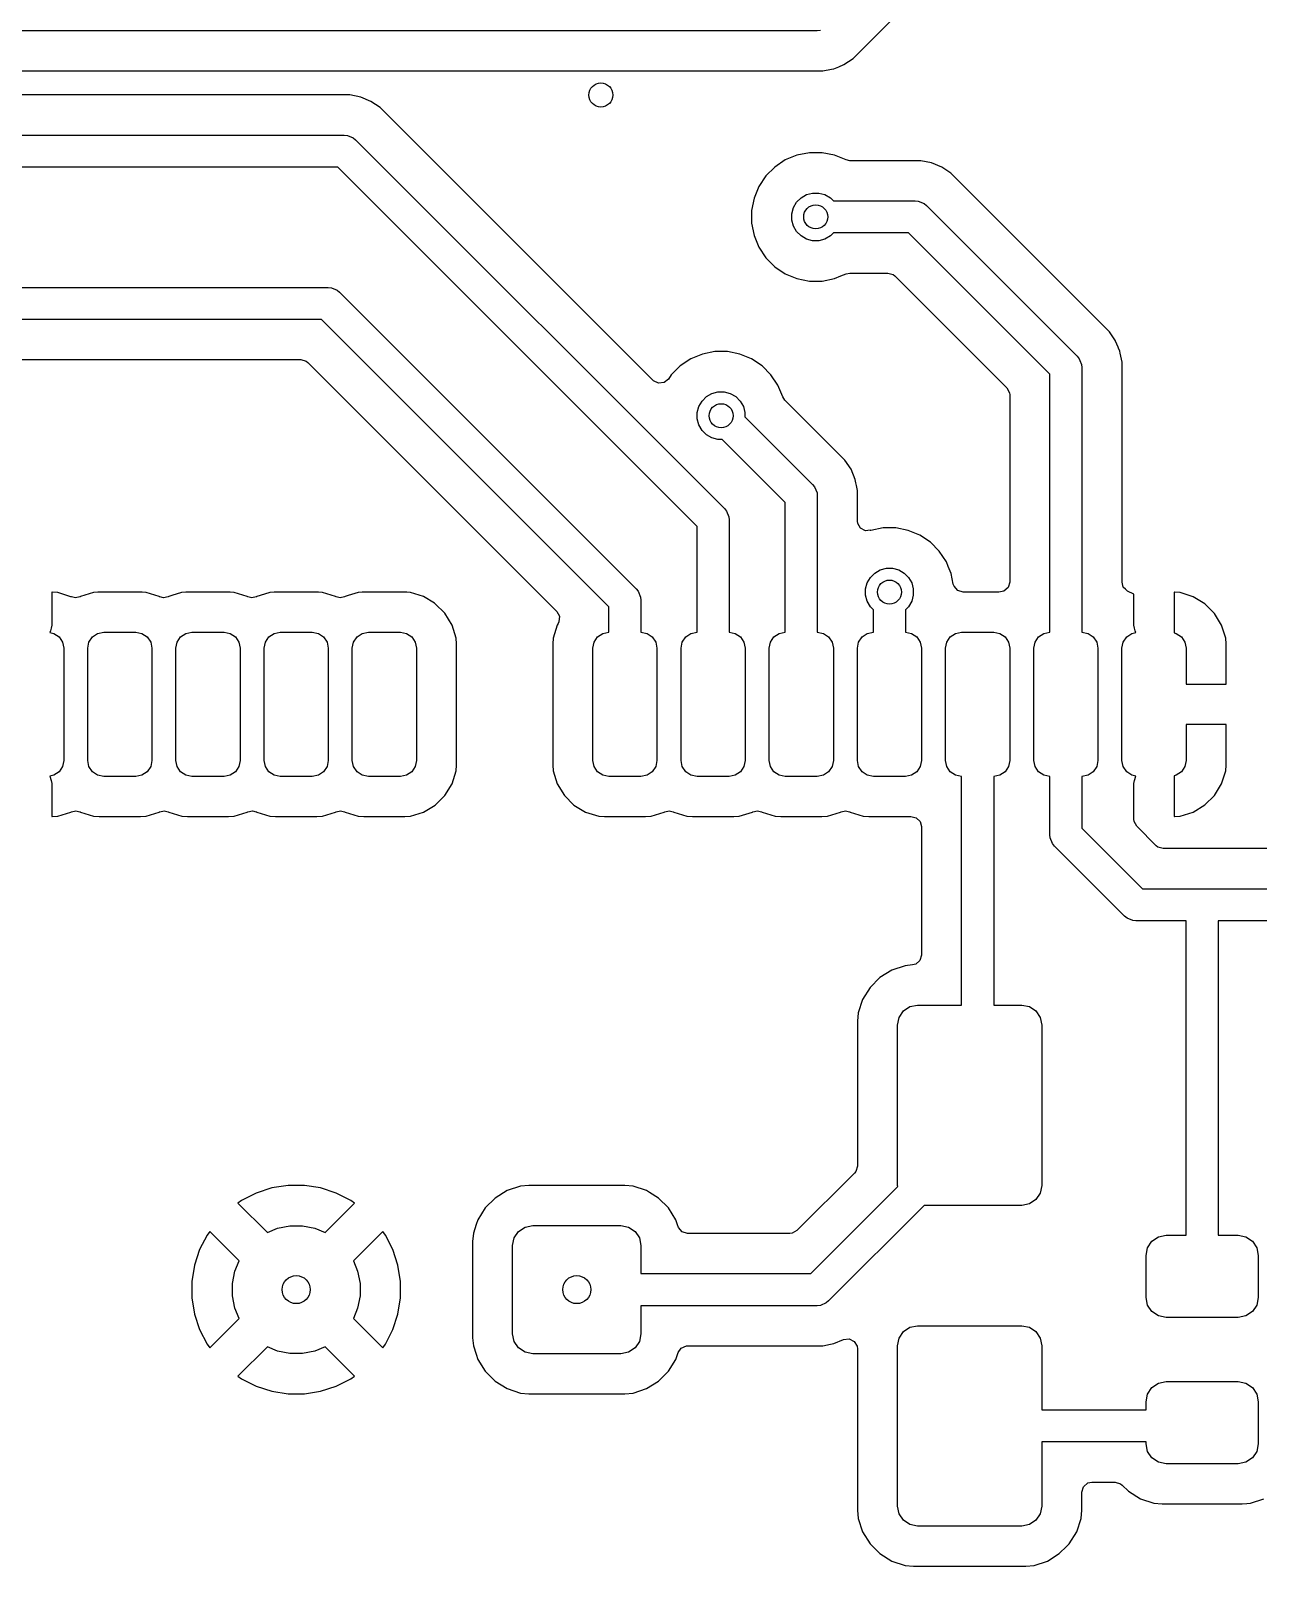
# Model space of a CAD drawing. Header units: inches. Extents: x -1.73 to 1.75, y 0.02 to 4.69.
# Drawn here: x 0.268 to 0.871, y 3.081 to 3.835 of the extents above; entities that cross this region are included whole.
import ezdxf

# ---------------------------------------------------------------- set-up
doc = ezdxf.new("R2010")
doc.units = ezdxf.units.IN
doc.header["$MEASUREMENT"] = 0
doc.layers.add('BLACK', color=250, linetype='CONTINUOUS')

msp = doc.modelspace()

# ---------------------------------------------------------------- linework, layer by layer
at = {"layer": 'BLACK', "linetype": 'CONTINUOUS'}
for p, q in [((0.67214, 3.8211), (0.75472, 3.90368)), ((0.65456, 3.83465), (-0.07135, 3.83465)), ((0.6561, 3.8348), (0.65456, 3.83465)), ((0.65728, 3.81494), (0.66151, 3.81578)), ((0.66151, 3.81578), (0.6626, 3.816)), ((0.6626, 3.816), (0.66511, 3.81704)), ((0.66511, 3.81704), (0.66762, 3.81808)), ((0.66762, 3.81808), (0.67214, 3.8211)), ((0.66762, 3.81808), (0.66762, 3.81808)), ((0.66762, 3.81808), (0.66762, 3.81808)), ((0.14108, 3.81494), (0.65728, 3.81494)), ((0.42499, 3.80317), (0.14174, 3.80317)), ((0.43032, 3.80211), (0.42499, 3.80317)), ((0.42499, 3.80317), (0.42499, 3.80317)), ((0.42499, 3.80317), (0.42499, 3.80317)), ((0.43534, 3.80003), (0.43032, 3.80211)), ((0.43032, 3.80211), (0.43032, 3.80211)), ((0.43986, 3.79701), (0.43534, 3.80003)), ((0.44524, 3.79163), (0.43986, 3.79701)), ((0.44856, 3.78831), (0.44524, 3.79163)), ((0.57393, 3.66294), (0.44856, 3.78831)), ((0.11819, 3.78346), (0.42228, 3.78346)), ((0.42228, 3.78346), (0.42381, 3.78331)), ((0.42381, 3.78331), (0.42665, 3.78214)), ((0.42665, 3.78214), (0.42784, 3.78116)), ((0.42784, 3.78116), (0.60895, 3.60006)), ((0.63884, 3.77124), (0.63368, 3.76779)), ((0.64458, 3.77361), (0.63884, 3.77124)), ((0.63884, 3.77124), (0.63884, 3.77124)), ((0.65067, 3.77482), (0.64458, 3.77361)), ((0.64458, 3.77361), (0.64458, 3.77361)), ((0.65688, 3.77482), (0.65067, 3.77482)), ((0.65067, 3.77482), (0.65067, 3.77482)), ((0.66297, 3.77361), (0.65688, 3.77482)), ((0.65688, 3.77482), (0.65688, 3.77482)), ((0.66865, 3.77126), (0.66297, 3.77361)), ((0.66297, 3.77361), (0.66297, 3.77361)), ((0.67052, 3.77089), (0.66865, 3.77126)), ((0.70531, 3.77089), (0.67052, 3.77089)), ((0.71064, 3.76983), (0.70531, 3.77089)), ((0.70531, 3.77089), (0.70531, 3.77089)), ((0.70531, 3.77089), (0.70531, 3.77089)), ((0.41902, 3.76772), (0.11819, 3.76772)), ((0.59551, 3.59123), (0.41902, 3.76772)), ((0.62929, 3.7634), (0.62584, 3.75824)), ((0.63368, 3.76779), (0.62929, 3.7634)), ((0.62929, 3.7634), (0.62929, 3.7634)), ((0.63368, 3.76779), (0.63368, 3.76779)), ((0.71565, 3.76775), (0.71064, 3.76983)), ((0.71064, 3.76983), (0.71064, 3.76983)), ((0.72017, 3.76473), (0.71565, 3.76775)), ((0.74588, 3.73902), (0.72017, 3.76473)), ((0.72017, 3.76473), (0.72017, 3.76473)), ((0.62584, 3.75824), (0.62347, 3.7525)), ((0.62584, 3.75824), (0.62584, 3.75824)), ((0.62347, 3.7525), (0.62226, 3.74641)), ((0.62347, 3.7525), (0.62347, 3.7525)), ((0.64206, 3.74485), (0.64286, 3.74783)), ((0.64286, 3.74783), (0.6444, 3.7505)), ((0.6444, 3.7505), (0.64658, 3.75268)), ((0.64658, 3.75268), (0.64925, 3.75422)), ((0.64925, 3.75422), (0.65223, 3.75502)), ((0.65223, 3.75502), (0.65531, 3.75502)), ((0.65531, 3.75502), (0.65829, 3.75422)), ((0.65829, 3.75422), (0.66096, 3.75268)), ((0.66096, 3.75268), (0.66246, 3.75118)), ((0.66246, 3.75118), (0.70259, 3.75118)), ((0.70259, 3.75118), (0.70413, 3.75103)), ((0.70413, 3.75103), (0.70697, 3.74985)), ((0.70697, 3.74985), (0.70816, 3.74887)), ((0.70816, 3.74887), (0.78218, 3.67486)), ((0.62226, 3.74641), (0.62226, 3.7402)), ((0.62226, 3.7402), (0.62347, 3.73411)), ((0.64206, 3.74177), (0.64206, 3.74485)), ((0.64286, 3.73879), (0.64206, 3.74177)), ((0.62347, 3.73411), (0.62347, 3.73411)), ((0.62347, 3.73411), (0.62584, 3.72838)), ((0.6444, 3.73612), (0.64286, 3.73879)), ((0.64658, 3.73394), (0.6444, 3.73612)), ((0.64925, 3.7324), (0.64658, 3.73394)), ((0.66096, 3.73394), (0.65829, 3.7324)), ((0.66246, 3.73543), (0.66096, 3.73394)), ((0.69933, 3.73543), (0.66246, 3.73543)), ((0.76873, 3.66603), (0.69933, 3.73543)), ((0.7706, 3.7143), (0.74588, 3.73902)), ((0.62584, 3.72838), (0.62584, 3.72838)), ((0.62584, 3.72838), (0.62929, 3.72322)), ((0.65223, 3.7316), (0.64925, 3.7324)), ((0.65531, 3.7316), (0.65223, 3.7316)), ((0.65829, 3.7324), (0.65531, 3.7316)), ((0.62929, 3.72322), (0.62929, 3.72322)), ((0.62929, 3.72322), (0.63368, 3.71883)), ((0.63368, 3.71883), (0.63368, 3.71883)), ((0.63368, 3.71883), (0.63884, 3.71538)), ((0.63884, 3.71538), (0.63884, 3.71538)), ((0.63884, 3.71538), (0.64458, 3.713)), ((0.64458, 3.713), (0.64458, 3.713)), ((0.64458, 3.713), (0.65067, 3.71179)), ((0.65067, 3.71179), (0.65067, 3.71179)), ((0.65067, 3.71179), (0.65067, 3.71179)), ((0.65067, 3.71179), (0.65688, 3.71179)), ((0.65688, 3.71179), (0.66297, 3.713)), ((0.65688, 3.71179), (0.65688, 3.71179)), ((0.66297, 3.713), (0.66609, 3.7143)), ((0.66609, 3.7143), (0.66865, 3.71536)), ((0.66865, 3.71536), (0.67052, 3.71573)), ((0.67052, 3.71573), (0.68915, 3.71573)), ((0.68915, 3.71573), (0.69179, 3.71495)), ((0.69179, 3.71495), (0.6926, 3.7143)), ((0.6926, 3.7143), (0.7476, 3.6593)), ((0.77594, 3.70896), (0.7706, 3.7143)), ((0.11804, 3.70866), (0.4144, 3.70866)), ((0.4144, 3.70866), (0.41594, 3.70851)), ((0.41594, 3.70851), (0.41878, 3.70733)), ((0.41878, 3.70733), (0.41997, 3.70636)), ((0.41997, 3.70636), (0.56564, 3.56069)), ((0.79419, 3.69071), (0.77594, 3.70896)), ((0.41114, 3.69291), (0.11804, 3.69291)), ((0.5522, 3.55186), (0.41114, 3.69291)), ((0.79673, 3.68817), (0.79419, 3.69071)), ((0.79803, 3.68687), (0.79673, 3.68817)), ((0.80105, 3.68236), (0.79803, 3.68687)), ((0.80105, 3.68235), (0.80105, 3.68236)), ((0.80227, 3.67941), (0.80105, 3.68235)), ((0.80105, 3.68235), (0.80105, 3.68235)), ((0.15068, 3.67321), (0.40096, 3.67321)), ((0.40096, 3.67321), (0.4036, 3.67243)), ((0.4036, 3.67243), (0.40441, 3.67178)), ((0.59239, 3.6736), (0.58723, 3.67015)), ((0.59812, 3.67597), (0.59239, 3.6736)), ((0.59239, 3.6736), (0.59239, 3.6736)), ((0.60421, 3.67719), (0.59812, 3.67597)), ((0.59812, 3.67597), (0.59812, 3.67597)), ((0.61042, 3.67719), (0.60421, 3.67719)), ((0.60421, 3.67719), (0.60421, 3.67719)), ((0.61651, 3.67597), (0.61042, 3.67719)), ((0.61042, 3.67719), (0.61042, 3.67719)), ((0.62224, 3.6736), (0.61651, 3.67597)), ((0.61651, 3.67597), (0.61651, 3.67597)), ((0.62741, 3.67015), (0.62224, 3.6736)), ((0.62224, 3.6736), (0.62224, 3.6736)), ((0.78218, 3.67486), (0.78315, 3.67367)), ((0.78315, 3.67367), (0.78315, 3.67367)), ((0.78315, 3.67367), (0.78354, 3.67273)), ((0.78354, 3.67273), (0.7843, 3.67089)), ((0.8025, 3.67884), (0.80227, 3.67941)), ((0.80227, 3.67941), (0.80227, 3.67941)), ((0.80227, 3.67941), (0.80227, 3.67941)), ((0.80313, 3.67734), (0.8025, 3.67884)), ((0.80332, 3.67635), (0.80313, 3.67734)), ((0.80419, 3.67201), (0.80332, 3.67635)), ((0.40441, 3.67178), (0.52658, 3.54961)), ((0.58284, 3.66576), (0.58144, 3.66368)), ((0.58723, 3.67015), (0.58284, 3.66576)), ((0.58723, 3.67015), (0.58723, 3.67015)), ((0.6318, 3.66576), (0.62741, 3.67015)), ((0.62741, 3.67015), (0.62741, 3.67015)), ((0.63524, 3.6606), (0.6318, 3.66576)), ((0.6318, 3.66576), (0.6318, 3.66576)), ((0.76873, 3.53937), (0.76873, 3.66603)), ((0.7843, 3.67089), (0.78433, 3.67083)), ((0.78433, 3.67083), (0.78448, 3.66929)), ((0.78448, 3.66929), (0.78448, 3.53937)), ((0.80419, 3.56389), (0.80419, 3.67201)), ((0.57412, 3.66276), (0.57393, 3.66294)), ((0.5766, 3.66157), (0.57412, 3.66276)), ((0.57933, 3.66191), (0.5766, 3.66157)), ((0.58144, 3.66368), (0.57933, 3.66191)), ((0.6028, 3.65658), (0.60577, 3.65738)), ((0.60577, 3.65738), (0.60886, 3.65738)), ((0.60886, 3.65738), (0.61184, 3.65658)), ((0.63525, 3.6606), (0.63524, 3.6606)), ((0.6376, 3.65491), (0.63525, 3.6606)), ((0.7476, 3.6593), (0.74892, 3.65688)), ((0.59561, 3.64721), (0.5964, 3.65019)), ((0.5964, 3.65019), (0.59795, 3.65286)), ((0.59795, 3.65286), (0.60013, 3.65504)), ((0.60013, 3.65504), (0.6028, 3.65658)), ((0.61184, 3.65658), (0.61451, 3.65504)), ((0.61451, 3.65504), (0.61669, 3.65286)), ((0.61669, 3.65286), (0.61823, 3.65019)), ((0.61823, 3.65019), (0.61903, 3.64721)), ((0.63866, 3.65333), (0.6376, 3.65491)), ((0.66811, 3.62388), (0.63866, 3.65333)), ((0.74892, 3.65688), (0.74903, 3.65585)), ((0.74903, 3.65585), (0.74903, 3.56391)), ((0.59561, 3.64413), (0.59561, 3.64721)), ((0.5964, 3.64115), (0.59561, 3.64413)), ((0.61903, 3.64721), (0.61903, 3.64509)), ((0.61903, 3.64509), (0.65225, 3.61187)), ((0.59795, 3.63848), (0.5964, 3.64115)), ((0.60013, 3.6363), (0.59795, 3.63848)), ((0.6028, 3.63476), (0.60013, 3.6363)), ((0.60577, 3.63396), (0.6028, 3.63476)), ((0.60789, 3.63396), (0.60577, 3.63396)), ((0.63881, 3.60304), (0.60789, 3.63396)), ((0.67113, 3.61936), (0.66811, 3.62388)), ((0.66811, 3.62388), (0.66811, 3.62388)), ((0.66811, 3.62388), (0.66811, 3.62388)), ((0.67321, 3.61434), (0.67113, 3.61936)), ((0.65225, 3.61187), (0.65323, 3.61067)), ((0.67352, 3.61275), (0.67321, 3.61434)), ((0.67379, 3.61142), (0.67352, 3.61275)), ((0.65323, 3.61067), (0.65441, 3.60784)), ((0.65441, 3.60784), (0.65456, 3.6063)), ((0.65456, 3.6063), (0.65456, 3.53937)), ((0.67426, 3.60902), (0.67379, 3.61142)), ((0.67379, 3.61142), (0.67379, 3.61142)), ((0.67426, 3.59396), (0.67426, 3.60902)), ((0.60895, 3.60006), (0.60993, 3.59886)), ((0.60993, 3.59886), (0.6111, 3.59602)), ((0.63881, 3.53937), (0.63881, 3.60304)), ((0.59551, 3.53937), (0.59551, 3.59123)), ((0.6111, 3.59602), (0.61125, 3.59449)), ((0.61125, 3.59449), (0.61125, 3.53937)), ((0.67441, 3.59277), (0.67426, 3.59396)), ((0.67581, 3.5904), (0.67441, 3.59277)), ((0.67826, 3.58916), (0.67581, 3.5904)), ((0.68054, 3.58939), (0.67826, 3.58916)), ((0.68057, 3.58929), (0.68054, 3.58939)), ((0.6808, 3.58936), (0.68057, 3.58929)), ((0.68689, 3.59057), (0.6808, 3.58936)), ((0.6931, 3.59057), (0.68689, 3.59057)), ((0.68689, 3.59057), (0.68689, 3.59057)), ((0.69919, 3.58936), (0.6931, 3.59057)), ((0.6931, 3.59057), (0.6931, 3.59057)), ((0.70492, 3.58698), (0.69919, 3.58936)), ((0.69919, 3.58936), (0.69919, 3.58936)), ((0.71008, 3.58354), (0.70492, 3.58698)), ((0.70492, 3.58698), (0.70492, 3.58698)), ((0.71008, 3.58353), (0.71008, 3.58354)), ((0.71447, 3.57915), (0.71008, 3.58353)), ((0.71792, 3.57398), (0.71447, 3.57915)), ((0.71447, 3.57915), (0.71447, 3.57915)), ((0.68062, 3.56625), (0.6828, 3.56843)), ((0.6828, 3.56843), (0.68547, 3.56997)), ((0.68547, 3.56997), (0.68845, 3.57077)), ((0.68845, 3.57077), (0.69153, 3.57077)), ((0.69153, 3.57077), (0.69451, 3.56997)), ((0.69451, 3.56997), (0.69718, 3.56843)), ((0.69718, 3.56843), (0.69936, 3.56625)), ((0.71889, 3.57165), (0.71792, 3.57398)), ((0.71792, 3.57398), (0.71792, 3.57398)), ((0.7203, 3.56825), (0.71889, 3.57165)), ((0.72134, 3.563), (0.7203, 3.56825)), ((0.7203, 3.56825), (0.7203, 3.56825)), ((0.7203, 3.56825), (0.7203, 3.56825)), ((0.27883, 3.55906), (0.27858, 3.55906)), ((0.27858, 3.55906), (0.27858, 3.54282)), ((0.28161, 3.5588), (0.27883, 3.55906)), ((0.30194, 3.55907), (0.30118, 3.55901)), ((0.32214, 3.55907), (0.30194, 3.55907)), ((0.32298, 3.559), (0.32214, 3.55907)), ((0.34524, 3.55907), (0.34449, 3.55901)), ((0.36545, 3.55907), (0.34524, 3.55907)), ((0.36628, 3.559), (0.36545, 3.55907)), ((0.38855, 3.55907), (0.38779, 3.55901)), ((0.40876, 3.55907), (0.38855, 3.55907)), ((0.40959, 3.559), (0.40876, 3.55907)), ((0.43186, 3.55907), (0.4311, 3.55901)), ((0.45206, 3.55907), (0.43186, 3.55907)), ((0.4529, 3.559), (0.45206, 3.55907)), ((0.56564, 3.56069), (0.56662, 3.55949)), ((0.56662, 3.55949), (0.56779, 3.55665)), ((0.67828, 3.5606), (0.67908, 3.56357)), ((0.67828, 3.55751), (0.67828, 3.5606)), ((0.67908, 3.56357), (0.68062, 3.56625)), ((0.69936, 3.56625), (0.70091, 3.56357)), ((0.70091, 3.56357), (0.7017, 3.5606)), ((0.7017, 3.5606), (0.7017, 3.55751)), ((0.72169, 3.56193), (0.72134, 3.563)), ((0.72349, 3.55985), (0.72169, 3.56193)), ((0.72613, 3.55907), (0.72349, 3.55985)), ((0.7434, 3.55907), (0.72613, 3.55907)), ((0.74371, 3.55905), (0.7434, 3.55907)), ((0.74617, 3.55947), (0.74371, 3.55905)), ((0.74825, 3.56127), (0.74617, 3.55947)), ((0.74903, 3.56391), (0.74825, 3.56127)), ((0.80483, 3.56147), (0.80419, 3.56389)), ((0.80489, 3.56141), (0.80483, 3.56147)), ((0.80492, 3.56132), (0.80489, 3.56141)), ((0.80588, 3.56046), (0.80492, 3.56132)), ((0.80681, 3.55956), (0.80588, 3.56046)), ((0.8069, 3.55954), (0.80681, 3.55956)), ((0.80696, 3.55948), (0.8069, 3.55954)), ((0.81007, 3.558), (0.80696, 3.55948)), ((0.83002, 3.55906), (0.82976, 3.55906)), ((0.82976, 3.55906), (0.82976, 3.53898)), ((0.83279, 3.5588), (0.83002, 3.55906)), ((0.288, 3.55681), (0.28161, 3.5588)), ((0.28161, 3.5588), (0.28161, 3.5588)), ((0.28827, 3.55669), (0.288, 3.55681)), ((0.28831, 3.55677), (0.28827, 3.55669)), ((0.29023, 3.55621), (0.28831, 3.55677)), ((0.29246, 3.55679), (0.29023, 3.55621)), ((0.2925, 3.55671), (0.29246, 3.55679)), ((0.29276, 3.55683), (0.2925, 3.55671)), ((0.2991, 3.5588), (0.29276, 3.55683)), ((0.29276, 3.55683), (0.29276, 3.55683)), ((0.29276, 3.55683), (0.29276, 3.55683)), ((0.29916, 3.55882), (0.2991, 3.5588)), ((0.30118, 3.55901), (0.29916, 3.55882)), ((0.32492, 3.55882), (0.32298, 3.559)), ((0.33132, 3.55683), (0.32492, 3.55882)), ((0.32492, 3.55882), (0.32492, 3.55882)), ((0.32492, 3.55882), (0.32492, 3.55882)), ((0.33159, 3.55671), (0.33132, 3.55683)), ((0.33132, 3.55683), (0.33132, 3.55683)), ((0.33132, 3.55683), (0.33132, 3.55683)), ((0.33162, 3.55679), (0.33159, 3.55671)), ((0.33356, 3.55622), (0.33162, 3.55679)), ((0.33576, 3.5568), (0.33356, 3.55622)), ((0.3358, 3.55671), (0.33576, 3.5568)), ((0.33607, 3.55683), (0.3358, 3.55671)), ((0.33761, 3.55731), (0.33607, 3.55683)), ((0.3424, 3.5588), (0.33761, 3.55731)), ((0.34247, 3.55882), (0.3424, 3.5588)), ((0.34449, 3.55901), (0.34247, 3.55882)), ((0.36823, 3.55882), (0.36628, 3.559)), ((0.37462, 3.55683), (0.36823, 3.55882)), ((0.36823, 3.55882), (0.36823, 3.55882)), ((0.36823, 3.55882), (0.36823, 3.55882)), ((0.37489, 3.55671), (0.37462, 3.55683)), ((0.37462, 3.55683), (0.37462, 3.55683)), ((0.37462, 3.55683), (0.37462, 3.55683)), ((0.37493, 3.55679), (0.37489, 3.55671)), ((0.37687, 3.55622), (0.37493, 3.55679)), ((0.37907, 3.5568), (0.37687, 3.55622)), ((0.37911, 3.55671), (0.37907, 3.5568)), ((0.37938, 3.55683), (0.37911, 3.55671)), ((0.38092, 3.55731), (0.37938, 3.55683)), ((0.38571, 3.5588), (0.38092, 3.55731)), ((0.38577, 3.55882), (0.38571, 3.5588)), ((0.38779, 3.55901), (0.38577, 3.55882)), ((0.41154, 3.55882), (0.40959, 3.559)), ((0.41793, 3.55683), (0.41154, 3.55882)), ((0.41154, 3.55882), (0.41154, 3.55882)), ((0.41154, 3.55882), (0.41154, 3.55882)), ((0.4182, 3.55671), (0.41793, 3.55683)), ((0.41793, 3.55683), (0.41793, 3.55683)), ((0.41793, 3.55683), (0.41793, 3.55683)), ((0.41823, 3.55679), (0.4182, 3.55671)), ((0.42017, 3.55622), (0.41823, 3.55679)), ((0.42238, 3.5568), (0.42017, 3.55622)), ((0.42242, 3.55671), (0.42238, 3.5568)), ((0.42269, 3.55683), (0.42242, 3.55671)), ((0.42423, 3.55731), (0.42269, 3.55683)), ((0.42902, 3.5588), (0.42423, 3.55731)), ((0.42908, 3.55882), (0.42902, 3.5588)), ((0.4311, 3.55901), (0.42908, 3.55882)), ((0.45484, 3.55882), (0.4529, 3.559)), ((0.46124, 3.55683), (0.45484, 3.55882)), ((0.45484, 3.55882), (0.45484, 3.55882)), ((0.45484, 3.55882), (0.45484, 3.55882)), ((0.4666, 3.55359), (0.46124, 3.55683)), ((0.46697, 3.55336), (0.4666, 3.55359)), ((0.4717, 3.54863), (0.46697, 3.55336)), ((0.5522, 3.53937), (0.5522, 3.55186)), ((0.56779, 3.55665), (0.56795, 3.55512)), ((0.56795, 3.55512), (0.56795, 3.53937)), ((0.67908, 3.55454), (0.67828, 3.55751)), ((0.68062, 3.55187), (0.67908, 3.55454)), ((0.68212, 3.55037), (0.68062, 3.55187)), ((0.69936, 3.55187), (0.69787, 3.55037)), ((0.70091, 3.55454), (0.69936, 3.55187)), ((0.7017, 3.55751), (0.70091, 3.55454)), ((0.81007, 3.54282), (0.81007, 3.558)), ((0.83918, 3.55681), (0.83279, 3.5588)), ((0.83279, 3.5588), (0.83279, 3.5588)), ((0.84491, 3.55335), (0.83918, 3.55681)), ((0.83918, 3.55681), (0.83918, 3.55681)), ((0.84964, 3.54862), (0.84491, 3.55335)), ((0.47517, 3.5429), (0.4717, 3.54863)), ((0.4717, 3.54863), (0.4717, 3.54863)), ((0.4717, 3.54863), (0.4717, 3.54863)), ((0.52658, 3.54961), (0.5279, 3.54719)), ((0.5277, 3.54445), (0.52731, 3.54363)), ((0.5279, 3.54719), (0.5277, 3.54445)), ((0.68212, 3.53937), (0.68212, 3.55037)), ((0.69787, 3.55037), (0.69787, 3.53937)), ((0.8531, 3.54289), (0.84964, 3.54862)), ((0.27795, 3.54005), (0.27767, 3.53916)), ((0.27767, 3.53916), (0.27962, 3.53877)), ((0.27835, 3.54136), (0.27795, 3.54005)), ((0.27858, 3.54282), (0.27835, 3.54136)), ((0.27962, 3.53877), (0.28218, 3.53706)), ((0.28218, 3.53706), (0.28388, 3.53451)), ((0.29689, 3.53451), (0.2986, 3.53706)), ((0.2986, 3.53706), (0.30115, 3.53877)), ((0.30115, 3.53877), (0.30417, 3.53937)), ((0.30417, 3.53937), (0.31991, 3.53937)), ((0.31991, 3.53937), (0.32293, 3.53877)), ((0.32293, 3.53877), (0.32548, 3.53706)), ((0.32548, 3.53706), (0.32719, 3.53451)), ((0.3402, 3.53451), (0.34191, 3.53706)), ((0.34191, 3.53706), (0.34446, 3.53877)), ((0.34446, 3.53877), (0.34747, 3.53937)), ((0.34747, 3.53937), (0.36322, 3.53937)), ((0.36322, 3.53937), (0.36623, 3.53877)), ((0.36623, 3.53877), (0.36879, 3.53706)), ((0.36879, 3.53706), (0.3705, 3.53451)), ((0.38351, 3.53451), (0.38521, 3.53706)), ((0.38521, 3.53706), (0.38777, 3.53877)), ((0.38777, 3.53877), (0.39078, 3.53937)), ((0.39078, 3.53937), (0.40653, 3.53937)), ((0.40653, 3.53937), (0.40954, 3.53877)), ((0.40954, 3.53877), (0.4121, 3.53706)), ((0.4121, 3.53706), (0.4138, 3.53451)), ((0.42681, 3.53451), (0.42852, 3.53706)), ((0.42852, 3.53706), (0.43107, 3.53877)), ((0.43107, 3.53877), (0.43409, 3.53937)), ((0.43409, 3.53937), (0.44984, 3.53937)), ((0.44984, 3.53937), (0.45285, 3.53877)), ((0.45285, 3.53877), (0.4554, 3.53706)), ((0.4554, 3.53706), (0.45711, 3.53451)), ((0.47716, 3.5365), (0.47517, 3.5429)), ((0.47741, 3.53372), (0.47716, 3.5365)), ((0.52487, 3.5365), (0.52462, 3.53372)), ((0.52686, 3.5429), (0.52487, 3.5365)), ((0.52731, 3.54363), (0.52686, 3.5429)), ((0.54492, 3.53451), (0.54663, 3.53706)), ((0.54663, 3.53706), (0.54918, 3.53877)), ((0.54918, 3.53877), (0.5522, 3.53937)), ((0.56795, 3.53937), (0.57096, 3.53877)), ((0.57096, 3.53877), (0.57351, 3.53706)), ((0.57351, 3.53706), (0.57522, 3.53451)), ((0.58823, 3.53451), (0.58994, 3.53706)), ((0.58994, 3.53706), (0.59249, 3.53877)), ((0.59249, 3.53877), (0.59551, 3.53937)), ((0.61125, 3.53937), (0.61427, 3.53877)), ((0.61427, 3.53877), (0.61682, 3.53706)), ((0.61682, 3.53706), (0.61853, 3.53451)), ((0.63154, 3.53451), (0.63324, 3.53706)), ((0.63324, 3.53706), (0.6358, 3.53877)), ((0.6358, 3.53877), (0.63881, 3.53937)), ((0.65456, 3.53937), (0.65757, 3.53877)), ((0.65757, 3.53877), (0.66013, 3.53706)), ((0.66013, 3.53706), (0.66183, 3.53451)), ((0.67484, 3.53451), (0.67655, 3.53706)), ((0.67655, 3.53706), (0.67911, 3.53877)), ((0.67911, 3.53877), (0.68212, 3.53937)), ((0.69787, 3.53937), (0.70088, 3.53877)), ((0.70088, 3.53877), (0.70344, 3.53706)), ((0.70344, 3.53706), (0.70514, 3.53451)), ((0.71815, 3.53451), (0.71986, 3.53706)), ((0.71986, 3.53706), (0.72241, 3.53877)), ((0.72241, 3.53877), (0.72543, 3.53937)), ((0.72543, 3.53937), (0.74117, 3.53937)), ((0.74117, 3.53937), (0.74419, 3.53877)), ((0.74419, 3.53877), (0.74674, 3.53706)), ((0.74674, 3.53706), (0.74845, 3.53451)), ((0.76146, 3.53451), (0.76317, 3.53706)), ((0.76317, 3.53706), (0.76572, 3.53877)), ((0.76572, 3.53877), (0.76873, 3.53937)), ((0.78448, 3.53937), (0.78749, 3.53877)), ((0.78749, 3.53877), (0.79005, 3.53706)), ((0.79005, 3.53706), (0.79176, 3.53451)), ((0.80477, 3.53451), (0.80647, 3.53706)), ((0.80647, 3.53706), (0.80903, 3.53877)), ((0.80903, 3.53877), (0.81098, 3.53916)), ((0.81029, 3.54136), (0.81007, 3.54282)), ((0.8107, 3.54005), (0.81029, 3.54136)), ((0.81098, 3.53916), (0.8107, 3.54005)), ((0.82976, 3.53898), (0.8308, 3.53877)), ((0.8308, 3.53877), (0.83336, 3.53706)), ((0.83336, 3.53706), (0.83506, 3.53451)), ((0.8551, 3.5365), (0.8531, 3.54289)), ((0.85535, 3.53372), (0.8551, 3.5365)), ((0.8551, 3.5365), (0.8551, 3.5365)), ((0.28388, 3.53451), (0.28448, 3.5315)), ((0.28448, 3.5315), (0.28448, 3.47638)), ((0.29629, 3.5315), (0.29689, 3.53451)), ((0.29629, 3.47638), (0.29629, 3.5315)), ((0.32719, 3.53451), (0.32779, 3.5315)), ((0.32779, 3.5315), (0.32779, 3.47638)), ((0.3396, 3.5315), (0.3402, 3.53451)), ((0.3396, 3.47638), (0.3396, 3.5315)), ((0.3705, 3.53451), (0.3711, 3.5315)), ((0.3711, 3.5315), (0.3711, 3.47638)), ((0.38291, 3.5315), (0.38351, 3.53451)), ((0.38291, 3.47638), (0.38291, 3.5315)), ((0.4138, 3.53451), (0.4144, 3.5315)), ((0.4144, 3.5315), (0.4144, 3.47638)), ((0.42621, 3.5315), (0.42681, 3.53451)), ((0.42621, 3.47638), (0.42621, 3.5315)), ((0.45711, 3.53451), (0.45771, 3.5315)), ((0.45771, 3.5315), (0.45771, 3.47638)), ((0.47741, 3.47415), (0.47741, 3.53372)), ((0.52462, 3.53372), (0.52462, 3.47415)), ((0.54432, 3.5315), (0.54492, 3.53451)), ((0.54432, 3.47638), (0.54432, 3.5315)), ((0.57522, 3.53451), (0.57582, 3.5315)), ((0.57582, 3.5315), (0.57582, 3.47638)), ((0.58763, 3.5315), (0.58823, 3.53451)), ((0.58763, 3.47638), (0.58763, 3.5315)), ((0.61853, 3.53451), (0.61913, 3.5315)), ((0.61913, 3.5315), (0.61913, 3.47638)), ((0.63094, 3.5315), (0.63154, 3.53451)), ((0.63094, 3.47638), (0.63094, 3.5315)), ((0.66183, 3.53451), (0.66243, 3.5315)), ((0.66243, 3.5315), (0.66243, 3.47638)), ((0.67425, 3.5315), (0.67484, 3.53451)), ((0.67425, 3.47638), (0.67425, 3.5315)), ((0.70514, 3.53451), (0.70574, 3.5315)), ((0.70574, 3.5315), (0.70574, 3.47638)), ((0.71755, 3.5315), (0.71815, 3.53451)), ((0.71755, 3.47638), (0.71755, 3.5315)), ((0.74845, 3.53451), (0.74905, 3.5315)), ((0.74905, 3.5315), (0.74905, 3.47638)), ((0.76086, 3.5315), (0.76146, 3.53451)), ((0.76086, 3.47638), (0.76086, 3.5315)), ((0.79176, 3.53451), (0.79236, 3.5315)), ((0.79236, 3.5315), (0.79236, 3.47638)), ((0.80417, 3.5315), (0.80477, 3.53451)), ((0.80417, 3.47638), (0.80417, 3.5315)), ((0.83506, 3.53451), (0.83566, 3.5315)), ((0.83566, 3.5315), (0.83566, 3.51378)), ((0.85535, 3.51378), (0.85535, 3.53372)), ((0.83566, 3.51378), (0.85535, 3.51378)), ((0.85535, 3.49409), (0.83566, 3.49409)), ((0.83566, 3.49409), (0.83566, 3.47638)), ((0.85535, 3.47415), (0.85535, 3.49409)), ((0.28448, 3.47638), (0.28388, 3.47336)), ((0.29689, 3.47336), (0.29629, 3.47638)), ((0.32779, 3.47638), (0.32719, 3.47336)), ((0.3402, 3.47336), (0.3396, 3.47638)), ((0.3711, 3.47638), (0.3705, 3.47336)), ((0.38351, 3.47336), (0.38291, 3.47638)), ((0.4144, 3.47638), (0.4138, 3.47336)), ((0.42681, 3.47336), (0.42621, 3.47638)), ((0.45771, 3.47638), (0.45711, 3.47336)), ((0.54492, 3.47336), (0.54432, 3.47638)), ((0.57582, 3.47638), (0.57522, 3.47336)), ((0.58823, 3.47336), (0.58763, 3.47638)), ((0.61913, 3.47638), (0.61853, 3.47336)), ((0.63154, 3.47336), (0.63094, 3.47638)), ((0.66243, 3.47638), (0.66183, 3.47336)), ((0.67484, 3.47336), (0.67425, 3.47638)), ((0.70574, 3.47638), (0.70514, 3.47336)), ((0.71815, 3.47336), (0.71755, 3.47638)), ((0.74905, 3.47638), (0.74845, 3.47336)), ((0.76146, 3.47336), (0.76086, 3.47638)), ((0.79236, 3.47638), (0.79176, 3.47336)), ((0.80477, 3.47336), (0.80417, 3.47638)), ((0.83566, 3.47638), (0.83506, 3.47336)), ((0.27962, 3.4691), (0.27767, 3.46871)), ((0.27767, 3.46871), (0.27835, 3.46651)), ((0.28218, 3.47081), (0.27962, 3.4691)), ((0.28388, 3.47336), (0.28218, 3.47081)), ((0.2986, 3.47081), (0.29689, 3.47336)), ((0.30115, 3.4691), (0.2986, 3.47081)), ((0.30417, 3.4685), (0.30115, 3.4691)), ((0.32293, 3.4691), (0.31991, 3.4685)), ((0.32548, 3.47081), (0.32293, 3.4691)), ((0.32719, 3.47336), (0.32548, 3.47081)), ((0.34191, 3.47081), (0.3402, 3.47336)), ((0.34446, 3.4691), (0.34191, 3.47081)), ((0.34747, 3.4685), (0.34446, 3.4691)), ((0.36623, 3.4691), (0.36322, 3.4685)), ((0.36879, 3.47081), (0.36623, 3.4691)), ((0.3705, 3.47336), (0.36879, 3.47081)), ((0.38521, 3.47081), (0.38351, 3.47336)), ((0.38777, 3.4691), (0.38521, 3.47081)), ((0.39078, 3.4685), (0.38777, 3.4691)), ((0.40954, 3.4691), (0.40653, 3.4685)), ((0.4121, 3.47081), (0.40954, 3.4691)), ((0.4138, 3.47336), (0.4121, 3.47081)), ((0.42852, 3.47081), (0.42681, 3.47336)), ((0.43107, 3.4691), (0.42852, 3.47081)), ((0.43409, 3.4685), (0.43107, 3.4691)), ((0.45285, 3.4691), (0.44984, 3.4685)), ((0.4554, 3.47081), (0.45285, 3.4691)), ((0.45711, 3.47336), (0.4554, 3.47081)), ((0.47517, 3.46498), (0.47716, 3.47137)), ((0.47716, 3.47137), (0.47741, 3.47415)), ((0.52462, 3.47415), (0.52487, 3.47137)), ((0.52487, 3.47137), (0.52686, 3.46498)), ((0.54663, 3.47081), (0.54492, 3.47336)), ((0.54918, 3.4691), (0.54663, 3.47081)), ((0.5522, 3.4685), (0.54918, 3.4691)), ((0.57096, 3.4691), (0.56795, 3.4685)), ((0.57351, 3.47081), (0.57096, 3.4691)), ((0.57522, 3.47336), (0.57351, 3.47081)), ((0.58994, 3.47081), (0.58823, 3.47336)), ((0.59249, 3.4691), (0.58994, 3.47081)), ((0.59551, 3.4685), (0.59249, 3.4691)), ((0.61427, 3.4691), (0.61125, 3.4685)), ((0.61682, 3.47081), (0.61427, 3.4691)), ((0.61853, 3.47336), (0.61682, 3.47081)), ((0.63324, 3.47081), (0.63154, 3.47336)), ((0.6358, 3.4691), (0.63324, 3.47081)), ((0.63881, 3.4685), (0.6358, 3.4691)), ((0.65757, 3.4691), (0.65456, 3.4685)), ((0.66013, 3.47081), (0.65757, 3.4691)), ((0.66183, 3.47336), (0.66013, 3.47081)), ((0.67655, 3.47081), (0.67484, 3.47336)), ((0.67911, 3.4691), (0.67655, 3.47081)), ((0.68212, 3.4685), (0.67911, 3.4691)), ((0.70088, 3.4691), (0.69787, 3.4685)), ((0.70344, 3.47081), (0.70088, 3.4691)), ((0.70514, 3.47336), (0.70344, 3.47081)), ((0.71986, 3.47081), (0.71815, 3.47336)), ((0.72241, 3.4691), (0.71986, 3.47081)), ((0.72543, 3.4685), (0.72241, 3.4691)), ((0.74419, 3.4691), (0.74117, 3.4685)), ((0.74674, 3.47081), (0.74419, 3.4691)), ((0.74845, 3.47336), (0.74674, 3.47081)), ((0.76317, 3.47081), (0.76146, 3.47336)), ((0.76572, 3.4691), (0.76317, 3.47081)), ((0.76873, 3.4685), (0.76572, 3.4691)), ((0.78749, 3.4691), (0.78448, 3.4685)), ((0.79005, 3.47081), (0.78749, 3.4691)), ((0.79176, 3.47336), (0.79005, 3.47081)), ((0.80647, 3.47081), (0.80477, 3.47336)), ((0.80903, 3.4691), (0.80647, 3.47081)), ((0.81098, 3.46871), (0.80903, 3.4691)), ((0.81029, 3.46651), (0.81098, 3.46871)), ((0.8308, 3.4691), (0.82976, 3.4689)), ((0.82976, 3.4689), (0.82976, 3.44882)), ((0.83336, 3.47081), (0.8308, 3.4691)), ((0.83506, 3.47336), (0.83336, 3.47081)), ((0.8531, 3.46498), (0.8551, 3.47137)), ((0.8551, 3.47137), (0.85535, 3.47415)), ((0.27835, 3.46651), (0.27858, 3.46506)), ((0.27858, 3.46506), (0.27858, 3.44882)), ((0.31991, 3.4685), (0.30417, 3.4685)), ((0.36322, 3.4685), (0.34747, 3.4685)), ((0.40653, 3.4685), (0.39078, 3.4685)), ((0.44984, 3.4685), (0.43409, 3.4685)), ((0.4717, 3.45924), (0.47517, 3.46498)), ((0.52686, 3.46498), (0.53033, 3.45924)), ((0.56795, 3.4685), (0.5522, 3.4685)), ((0.61125, 3.4685), (0.59551, 3.4685)), ((0.65456, 3.4685), (0.63881, 3.4685)), ((0.69787, 3.4685), (0.68212, 3.4685)), ((0.72543, 3.3563), (0.72543, 3.4685)), ((0.74117, 3.4685), (0.74117, 3.3563)), ((0.76873, 3.43993), (0.76873, 3.4685)), ((0.78448, 3.4685), (0.78448, 3.44319)), ((0.81007, 3.46506), (0.81029, 3.46651)), ((0.81007, 3.44882), (0.81007, 3.46506)), ((0.84964, 3.45926), (0.8531, 3.46498)), ((0.46124, 3.45104), (0.46697, 3.45451)), ((0.46697, 3.45451), (0.4717, 3.45924)), ((0.53033, 3.45924), (0.53506, 3.45451)), ((0.53506, 3.45451), (0.53506, 3.45451)), ((0.53506, 3.45451), (0.53506, 3.45451)), ((0.53506, 3.45451), (0.5408, 3.45104)), ((0.83918, 3.45106), (0.84491, 3.45452)), ((0.84491, 3.45452), (0.84964, 3.45926)), ((0.27858, 3.44882), (0.27883, 3.44882)), ((0.27883, 3.44882), (0.28161, 3.44907)), ((0.28161, 3.44907), (0.288, 3.45106)), ((0.28161, 3.44907), (0.28161, 3.44907)), ((0.288, 3.45106), (0.28827, 3.45118)), ((0.28827, 3.45118), (0.28831, 3.45109)), ((0.28831, 3.45109), (0.2905, 3.45167)), ((0.2905, 3.45167), (0.29246, 3.45109)), ((0.29246, 3.45109), (0.2925, 3.45117)), ((0.2925, 3.45117), (0.29276, 3.45104)), ((0.29276, 3.45104), (0.29276, 3.45104)), ((0.29276, 3.45104), (0.29916, 3.44905)), ((0.29916, 3.44905), (0.30194, 3.4488)), ((0.30194, 3.4488), (0.30194, 3.4488)), ((0.30194, 3.4488), (0.32214, 3.4488)), ((0.32214, 3.4488), (0.32492, 3.44905)), ((0.32214, 3.4488), (0.32214, 3.4488)), ((0.32492, 3.44905), (0.33132, 3.45104)), ((0.33132, 3.45104), (0.33159, 3.45117)), ((0.33132, 3.45104), (0.33132, 3.45104)), ((0.33159, 3.45117), (0.33163, 3.45108)), ((0.33163, 3.45108), (0.33383, 3.45166)), ((0.33383, 3.45166), (0.33577, 3.45109)), ((0.33577, 3.45109), (0.3358, 3.45117)), ((0.3358, 3.45117), (0.33607, 3.45104)), ((0.33607, 3.45104), (0.33607, 3.45104)), ((0.33607, 3.45104), (0.34247, 3.44905)), ((0.34247, 3.44905), (0.34524, 3.4488)), ((0.34524, 3.4488), (0.34524, 3.4488)), ((0.34524, 3.4488), (0.36545, 3.4488)), ((0.36545, 3.4488), (0.36823, 3.44905)), ((0.36545, 3.4488), (0.36545, 3.4488)), ((0.36823, 3.44905), (0.37462, 3.45104)), ((0.37462, 3.45104), (0.37489, 3.45117)), ((0.37462, 3.45104), (0.37462, 3.45104)), ((0.37489, 3.45117), (0.37493, 3.45108)), ((0.37493, 3.45108), (0.37713, 3.45166)), ((0.37713, 3.45166), (0.37907, 3.45109)), ((0.37907, 3.45109), (0.37911, 3.45117)), ((0.37911, 3.45117), (0.37938, 3.45104)), ((0.37938, 3.45104), (0.37938, 3.45104)), ((0.37938, 3.45104), (0.38577, 3.44905)), ((0.38577, 3.44905), (0.38855, 3.4488)), ((0.38855, 3.4488), (0.38855, 3.4488)), ((0.38855, 3.4488), (0.40876, 3.4488)), ((0.40876, 3.4488), (0.41154, 3.44905)), ((0.40876, 3.4488), (0.40876, 3.4488)), ((0.41154, 3.44905), (0.41793, 3.45104)), ((0.41793, 3.45104), (0.4182, 3.45117)), ((0.41793, 3.45104), (0.41793, 3.45104)), ((0.4182, 3.45117), (0.41824, 3.45108)), ((0.41824, 3.45108), (0.42044, 3.45166)), ((0.42044, 3.45166), (0.42238, 3.45109)), ((0.42238, 3.45109), (0.42242, 3.45117)), ((0.42242, 3.45117), (0.42269, 3.45104)), ((0.42269, 3.45104), (0.42269, 3.45104)), ((0.42269, 3.45104), (0.42908, 3.44905)), ((0.42908, 3.44905), (0.43186, 3.4488)), ((0.43186, 3.4488), (0.43186, 3.4488)), ((0.43186, 3.4488), (0.45206, 3.4488)), ((0.45206, 3.4488), (0.45484, 3.44905)), ((0.45206, 3.4488), (0.45206, 3.4488)), ((0.45484, 3.44905), (0.46124, 3.45104)), ((0.5408, 3.45104), (0.54719, 3.44905)), ((0.54719, 3.44905), (0.54997, 3.4488)), ((0.54997, 3.4488), (0.54997, 3.4488)), ((0.54997, 3.4488), (0.57017, 3.4488)), ((0.57017, 3.4488), (0.57295, 3.44905)), ((0.57017, 3.4488), (0.57017, 3.4488)), ((0.57295, 3.44905), (0.57935, 3.45104)), ((0.57935, 3.45104), (0.57962, 3.45117)), ((0.57935, 3.45104), (0.57935, 3.45104)), ((0.57962, 3.45117), (0.57966, 3.45108)), ((0.57966, 3.45108), (0.58186, 3.45166)), ((0.58186, 3.45166), (0.5838, 3.45109)), ((0.5838, 3.45109), (0.58383, 3.45117)), ((0.58383, 3.45117), (0.5841, 3.45104)), ((0.5841, 3.45104), (0.5841, 3.45104)), ((0.5841, 3.45104), (0.5905, 3.44905)), ((0.5905, 3.44905), (0.59328, 3.4488)), ((0.59328, 3.4488), (0.59328, 3.4488)), ((0.59328, 3.4488), (0.61348, 3.4488)), ((0.61348, 3.4488), (0.61626, 3.44905)), ((0.61348, 3.4488), (0.61348, 3.4488)), ((0.61626, 3.44905), (0.62265, 3.45104)), ((0.62265, 3.45104), (0.62266, 3.45104)), ((0.62266, 3.45104), (0.62292, 3.45117)), ((0.62292, 3.45117), (0.62296, 3.45108)), ((0.62296, 3.45108), (0.62517, 3.45166)), ((0.62517, 3.45166), (0.62711, 3.45109)), ((0.62711, 3.45109), (0.62714, 3.45117)), ((0.62714, 3.45117), (0.62741, 3.45104)), ((0.62741, 3.45104), (0.62741, 3.45104)), ((0.62741, 3.45104), (0.6338, 3.44905)), ((0.6338, 3.44905), (0.63658, 3.4488)), ((0.63658, 3.4488), (0.63658, 3.4488)), ((0.63658, 3.4488), (0.65679, 3.4488)), ((0.65679, 3.4488), (0.65957, 3.44905)), ((0.65679, 3.4488), (0.65679, 3.4488)), ((0.65957, 3.44905), (0.66596, 3.45104)), ((0.66596, 3.45104), (0.66623, 3.45117)), ((0.66596, 3.45104), (0.66596, 3.45104)), ((0.66623, 3.45117), (0.66627, 3.45108)), ((0.66627, 3.45108), (0.66847, 3.45166)), ((0.66847, 3.45166), (0.67041, 3.45109)), ((0.67041, 3.45109), (0.67045, 3.45117)), ((0.67045, 3.45117), (0.67072, 3.45104)), ((0.67072, 3.45104), (0.67072, 3.45104)), ((0.67072, 3.45104), (0.67711, 3.44905)), ((0.67711, 3.44905), (0.67989, 3.4488)), ((0.67989, 3.4488), (0.67989, 3.4488)), ((0.67989, 3.4488), (0.7001, 3.4488)), ((0.7001, 3.4488), (0.7004, 3.44883)), ((0.7001, 3.4488), (0.7001, 3.4488)), ((0.7004, 3.44883), (0.7031, 3.44829)), ((0.7031, 3.44829), (0.70508, 3.44639)), ((0.70508, 3.44639), (0.70572, 3.44396)), ((0.81007, 3.44749), (0.81007, 3.44882)), ((0.81018, 3.44645), (0.81007, 3.44749)), ((0.8115, 3.44404), (0.81018, 3.44645)), ((0.82976, 3.44882), (0.83002, 3.44882)), ((0.83002, 3.44882), (0.83279, 3.44907)), ((0.83279, 3.44907), (0.83918, 3.45106)), ((0.83279, 3.44907), (0.83279, 3.44907)), ((0.70572, 3.44396), (0.70572, 3.38081)), ((0.76888, 3.43839), (0.76873, 3.43993)), ((0.77006, 3.43555), (0.76888, 3.43839)), ((0.78448, 3.44319), (0.81429, 3.41339)), ((0.82102, 3.43452), (0.8115, 3.44404)), ((0.77104, 3.43436), (0.77006, 3.43555)), ((0.80546, 3.39994), (0.77104, 3.43436)), ((0.82183, 3.43387), (0.82102, 3.43452)), ((0.82447, 3.43309), (0.82183, 3.43387)), ((0.87905, 3.43309), (0.82447, 3.43309)), ((0.81429, 3.41339), (0.90059, 3.41339)), ((0.80665, 3.39896), (0.80546, 3.39994)), ((0.80949, 3.39779), (0.80665, 3.39896)), ((0.81102, 3.39764), (0.80949, 3.39779)), ((0.83566, 3.39764), (0.81102, 3.39764)), ((0.83566, 3.24321), (0.83566, 3.39764)), ((0.90283, 3.39764), (0.85141, 3.39764)), ((0.85141, 3.39764), (0.85141, 3.24321)), ((0.70495, 3.37817), (0.70287, 3.37637)), ((0.70572, 3.38081), (0.70495, 3.37817)), ((0.6912, 3.37342), (0.68532, 3.36979)), ((0.69776, 3.37559), (0.6912, 3.37342)), ((0.6912, 3.37342), (0.6912, 3.37342)), ((0.70134, 3.37596), (0.69776, 3.37559)), ((0.69776, 3.37559), (0.69776, 3.37559)), ((0.70287, 3.37637), (0.70134, 3.37596)), ((0.68044, 3.36491), (0.67681, 3.35903)), ((0.68532, 3.36979), (0.68044, 3.36491)), ((0.67681, 3.35903), (0.67464, 3.35247)), ((0.67681, 3.35903), (0.67681, 3.35903)), ((0.67681, 3.35903), (0.67681, 3.35903)), ((0.69681, 3.35342), (0.70001, 3.35555)), ((0.70001, 3.35555), (0.70377, 3.3563)), ((0.70377, 3.3563), (0.72543, 3.3563)), ((0.74117, 3.3563), (0.75495, 3.3563)), ((0.75495, 3.3563), (0.75872, 3.35555)), ((0.75872, 3.35555), (0.76191, 3.35342)), ((0.67464, 3.35247), (0.67423, 3.34843)), ((0.67423, 3.34843), (0.67423, 3.27723)), ((0.67464, 3.35247), (0.67464, 3.35247)), ((0.67464, 3.35247), (0.67464, 3.35247)), ((0.69393, 3.34646), (0.69468, 3.35022)), ((0.69468, 3.35022), (0.69681, 3.35342)), ((0.76191, 3.35342), (0.76405, 3.35022)), ((0.76405, 3.35022), (0.7648, 3.34646)), ((0.69393, 3.26772), (0.69393, 3.34646)), ((0.7648, 3.34646), (0.7648, 3.26772)), ((0.6728, 3.27377), (0.64457, 3.24554)), ((0.67345, 3.27459), (0.6728, 3.27377)), ((0.67423, 3.27723), (0.67345, 3.27459)), ((0.38667, 3.26646), (0.37901, 3.26397)), ((0.39463, 3.26772), (0.38667, 3.26646)), ((0.40268, 3.26772), (0.39463, 3.26772)), ((0.41064, 3.26646), (0.40268, 3.26772)), ((0.4183, 3.26397), (0.41064, 3.26646)), ((0.50222, 3.26515), (0.49635, 3.26152)), ((0.50878, 3.26732), (0.50222, 3.26515)), ((0.50222, 3.26515), (0.50222, 3.26515)), ((0.51283, 3.26774), (0.50878, 3.26732)), ((0.50878, 3.26732), (0.50878, 3.26732)), ((0.56007, 3.26774), (0.51283, 3.26774)), ((0.51283, 3.26774), (0.51283, 3.26774)), ((0.56412, 3.26732), (0.56007, 3.26774)), ((0.57062, 3.26517), (0.56412, 3.26732)), ((0.56412, 3.26732), (0.56412, 3.26732)), ((0.57068, 3.26515), (0.57062, 3.26517)), ((0.57221, 3.2642), (0.57068, 3.26515)), ((0.57068, 3.26515), (0.57068, 3.26515)), ((0.6513, 3.22441), (0.69404, 3.26715)), ((0.69404, 3.26715), (0.69393, 3.26772)), ((0.7648, 3.26772), (0.76405, 3.26395)), ((0.37183, 3.26031), (0.37007, 3.25903)), ((0.37007, 3.25903), (0.37007, 3.25903)), ((0.37007, 3.25903), (0.38451, 3.2446)), ((0.37901, 3.26397), (0.37183, 3.26031)), ((0.4128, 3.2446), (0.42723, 3.25903)), ((0.42548, 3.26031), (0.4183, 3.26397)), ((0.42723, 3.25903), (0.42548, 3.26031)), ((0.42548, 3.26031), (0.42548, 3.26031)), ((0.42723, 3.25903), (0.42723, 3.25903)), ((0.49635, 3.26152), (0.49146, 3.25664)), ((0.57655, 3.26152), (0.57221, 3.2642)), ((0.58144, 3.25664), (0.57655, 3.26152)), ((0.70703, 3.25787), (0.66013, 3.21097)), ((0.75495, 3.25787), (0.70703, 3.25787)), ((0.75872, 3.25862), (0.75495, 3.25787)), ((0.76191, 3.26076), (0.75872, 3.25862)), ((0.76405, 3.26395), (0.76191, 3.26076)), ((0.48784, 3.25076), (0.48711, 3.24857)), ((0.49146, 3.25664), (0.48784, 3.25076)), ((0.48784, 3.25076), (0.48784, 3.25076)), ((0.58506, 3.25076), (0.58144, 3.25664)), ((0.58601, 3.24791), (0.58506, 3.25076)), ((0.35488, 3.24336), (0.35122, 3.23618)), ((0.35616, 3.24512), (0.35488, 3.24336)), ((0.37059, 3.23068), (0.35616, 3.24512)), ((0.35616, 3.24512), (0.35616, 3.24512)), ((0.38451, 3.2446), (0.38951, 3.24668)), ((0.38951, 3.24668), (0.39557, 3.24788)), ((0.39557, 3.24788), (0.40174, 3.24788)), ((0.40174, 3.24788), (0.4078, 3.24668)), ((0.4078, 3.24668), (0.4128, 3.2446)), ((0.44115, 3.24512), (0.42672, 3.23068)), ((0.44243, 3.24336), (0.44115, 3.24512)), ((0.44115, 3.24512), (0.44115, 3.24512)), ((0.44609, 3.23618), (0.44243, 3.24336)), ((0.48566, 3.2442), (0.48525, 3.24016)), ((0.48711, 3.24857), (0.48566, 3.2442)), ((0.48566, 3.2442), (0.48566, 3.2442)), ((0.48566, 3.2442), (0.48566, 3.2442)), ((0.5057, 3.24196), (0.50784, 3.24515)), ((0.50784, 3.24515), (0.51103, 3.24728)), ((0.51103, 3.24728), (0.5148, 3.24803)), ((0.5148, 3.24803), (0.5581, 3.24803)), ((0.5581, 3.24803), (0.56187, 3.24728)), ((0.56187, 3.24728), (0.56506, 3.24515)), ((0.56506, 3.24515), (0.5672, 3.24196)), ((0.58616, 3.24746), (0.58601, 3.24791)), ((0.58635, 3.24697), (0.58616, 3.24746)), ((0.58815, 3.24489), (0.58635, 3.24697)), ((0.59079, 3.24411), (0.58815, 3.24489)), ((0.64111, 3.24411), (0.59079, 3.24411)), ((0.64215, 3.24423), (0.64111, 3.24411)), ((0.64457, 3.24554), (0.64215, 3.24423)), ((0.81886, 3.24033), (0.82205, 3.24246)), ((0.82205, 3.24246), (0.82582, 3.24321)), ((0.82582, 3.24321), (0.83566, 3.24321)), ((0.85141, 3.24321), (0.86125, 3.24321)), ((0.86125, 3.24321), (0.86502, 3.24246)), ((0.86502, 3.24246), (0.86821, 3.24033)), ((0.35122, 3.23618), (0.34873, 3.22852)), ((0.44858, 3.22852), (0.44609, 3.23618)), ((0.48525, 3.24016), (0.48525, 3.19291)), ((0.50495, 3.23819), (0.5057, 3.24196)), ((0.50495, 3.19488), (0.50495, 3.23819)), ((0.5672, 3.24196), (0.56795, 3.23819)), ((0.56795, 3.23819), (0.56795, 3.22441)), ((0.81598, 3.23337), (0.81673, 3.23713)), ((0.81673, 3.23713), (0.81886, 3.24033)), ((0.86821, 3.24033), (0.87035, 3.23713)), ((0.87035, 3.23713), (0.8711, 3.23337)), ((0.34873, 3.22852), (0.34747, 3.22056)), ((0.36851, 3.22568), (0.37059, 3.23068)), ((0.42672, 3.23068), (0.42879, 3.22568)), ((0.44984, 3.22056), (0.44858, 3.22852)), ((0.81598, 3.2127), (0.81598, 3.23337)), ((0.8711, 3.23337), (0.8711, 3.2127)), ((0.34747, 3.22056), (0.34747, 3.21251)), ((0.36731, 3.21962), (0.36851, 3.22568)), ((0.42879, 3.22568), (0.43, 3.21962)), ((0.44984, 3.21251), (0.44984, 3.22056)), ((0.56795, 3.22441), (0.6513, 3.22441)), ((0.34747, 3.21251), (0.34873, 3.20455)), ((0.36731, 3.21345), (0.36731, 3.21962)), ((0.36851, 3.20739), (0.36731, 3.21345)), ((0.43, 3.21345), (0.42879, 3.20739)), ((0.43, 3.21962), (0.43, 3.21345)), ((0.44858, 3.20455), (0.44984, 3.21251)), ((0.81673, 3.20893), (0.81598, 3.2127)), ((0.8711, 3.2127), (0.87035, 3.20893)), ((0.37059, 3.20239), (0.36851, 3.20739)), ((0.42879, 3.20739), (0.42672, 3.20239)), ((0.65456, 3.20866), (0.56795, 3.20866)), ((0.56795, 3.20866), (0.56795, 3.19488)), ((0.6561, 3.20881), (0.65456, 3.20866)), ((0.65893, 3.20999), (0.6561, 3.20881)), ((0.66013, 3.21097), (0.65893, 3.20999)), ((0.81886, 3.20574), (0.81673, 3.20893)), ((0.82205, 3.2036), (0.81886, 3.20574)), ((0.86821, 3.20574), (0.86502, 3.2036)), ((0.87035, 3.20893), (0.86821, 3.20574)), ((0.34873, 3.20455), (0.35122, 3.19689)), ((0.35616, 3.18796), (0.37059, 3.20239)), ((0.42672, 3.20239), (0.44115, 3.18796)), ((0.44609, 3.19689), (0.44858, 3.20455)), ((0.69681, 3.19594), (0.70001, 3.19807)), ((0.70001, 3.19807), (0.70377, 3.19882)), ((0.70377, 3.19882), (0.75495, 3.19882)), ((0.75495, 3.19882), (0.75872, 3.19807)), ((0.75872, 3.19807), (0.76191, 3.19594)), ((0.82582, 3.20285), (0.82205, 3.2036)), ((0.86125, 3.20285), (0.82582, 3.20285)), ((0.86502, 3.2036), (0.86125, 3.20285)), ((0.35122, 3.19689), (0.35488, 3.18971)), ((0.35488, 3.18971), (0.35488, 3.18971)), ((0.35488, 3.18971), (0.35616, 3.18796)), ((0.44115, 3.18796), (0.44243, 3.18971)), ((0.44243, 3.18971), (0.44609, 3.19689)), ((0.48525, 3.19291), (0.48525, 3.19291)), ((0.48525, 3.19291), (0.48566, 3.18887)), ((0.5057, 3.19112), (0.50495, 3.19488)), ((0.50784, 3.18792), (0.5057, 3.19112)), ((0.5672, 3.19112), (0.56506, 3.18792)), ((0.56795, 3.19488), (0.5672, 3.19112)), ((0.65728, 3.18896), (0.66107, 3.18971)), ((0.66107, 3.18971), (0.6626, 3.19002)), ((0.6626, 3.19002), (0.66748, 3.19203)), ((0.66748, 3.19203), (0.67021, 3.19233)), ((0.67021, 3.19233), (0.67267, 3.1911)), ((0.67267, 3.1911), (0.67407, 3.18873)), ((0.69393, 3.18898), (0.69468, 3.19274)), ((0.69468, 3.19274), (0.69681, 3.19594)), ((0.76191, 3.19594), (0.76405, 3.19274)), ((0.76405, 3.19274), (0.7648, 3.18898)), ((0.35616, 3.18796), (0.35616, 3.18796)), ((0.38451, 3.18847), (0.37007, 3.17404)), ((0.38951, 3.1864), (0.38451, 3.18847)), ((0.39557, 3.18519), (0.38951, 3.1864)), ((0.40174, 3.18519), (0.39557, 3.18519)), ((0.4078, 3.1864), (0.40174, 3.18519)), ((0.4128, 3.18847), (0.4078, 3.1864)), ((0.42723, 3.17404), (0.4128, 3.18847)), ((0.48566, 3.18887), (0.48566, 3.18887)), ((0.48566, 3.18887), (0.48699, 3.18485)), ((0.48699, 3.18485), (0.48784, 3.18231)), ((0.48784, 3.18231), (0.49146, 3.17643)), ((0.51103, 3.18579), (0.50784, 3.18792)), ((0.5148, 3.18504), (0.51103, 3.18579)), ((0.5581, 3.18504), (0.5148, 3.18504)), ((0.56187, 3.18579), (0.5581, 3.18504)), ((0.56506, 3.18792), (0.56187, 3.18579)), ((0.58144, 3.17643), (0.58506, 3.18231)), ((0.58506, 3.18231), (0.58616, 3.18561)), ((0.58616, 3.18561), (0.58772, 3.18787)), ((0.58772, 3.18787), (0.59026, 3.18893)), ((0.59026, 3.18893), (0.59079, 3.18896)), ((0.59079, 3.18896), (0.65728, 3.18896)), ((0.67407, 3.18873), (0.67423, 3.18752)), ((0.67423, 3.18752), (0.67423, 3.10827)), ((0.69393, 3.11024), (0.69393, 3.18898)), ((0.7648, 3.18898), (0.7648, 3.15748)), ((0.49146, 3.17643), (0.49635, 3.17155)), ((0.57655, 3.17155), (0.58144, 3.17643)), ((0.37007, 3.17404), (0.37183, 3.17276)), ((0.37183, 3.17276), (0.37901, 3.1691)), ((0.37901, 3.1691), (0.38667, 3.16661)), ((0.41064, 3.16661), (0.4183, 3.1691)), ((0.4183, 3.1691), (0.42548, 3.17276)), ((0.42548, 3.17276), (0.42723, 3.17404)), ((0.49635, 3.17155), (0.50222, 3.16792)), ((0.50222, 3.16792), (0.50878, 3.16575)), ((0.56412, 3.16575), (0.57068, 3.16792)), ((0.57068, 3.16792), (0.57655, 3.17155)), ((0.81673, 3.16528), (0.81886, 3.16848)), ((0.81886, 3.16848), (0.82205, 3.17061)), ((0.82205, 3.17061), (0.82582, 3.17136)), ((0.82582, 3.17136), (0.86125, 3.17136)), ((0.86125, 3.17136), (0.86502, 3.17061)), ((0.86502, 3.17061), (0.86821, 3.16848)), ((0.86821, 3.16848), (0.87035, 3.16528)), ((0.38667, 3.16661), (0.39463, 3.16535)), ((0.39463, 3.16535), (0.40268, 3.16535)), ((0.40268, 3.16535), (0.41064, 3.16661)), ((0.50878, 3.16575), (0.51283, 3.16533)), ((0.51283, 3.16533), (0.56007, 3.16533)), ((0.56007, 3.16533), (0.56412, 3.16575)), ((0.81598, 3.16152), (0.81673, 3.16528)), ((0.81598, 3.15748), (0.81598, 3.16152)), ((0.87035, 3.16528), (0.8711, 3.16152)), ((0.8711, 3.16152), (0.8711, 3.14085)), ((0.7648, 3.15748), (0.81598, 3.15748)), ((0.81598, 3.14173), (0.7648, 3.14173)), ((0.7648, 3.14173), (0.7648, 3.11024)), ((0.81598, 3.14085), (0.81598, 3.14173)), ((0.81673, 3.13708), (0.81598, 3.14085)), ((0.81886, 3.13389), (0.81673, 3.13708)), ((0.87035, 3.13708), (0.86821, 3.13389)), ((0.8711, 3.14085), (0.87035, 3.13708)), ((0.82205, 3.13175), (0.81886, 3.13389)), ((0.82582, 3.131), (0.82205, 3.13175)), ((0.86125, 3.131), (0.82582, 3.131)), ((0.86502, 3.13175), (0.86125, 3.131)), ((0.86821, 3.13389), (0.86502, 3.13175)), ((0.78735, 3.12159), (0.78938, 3.12203)), ((0.78938, 3.12203), (0.80083, 3.12203)), ((0.80083, 3.12203), (0.80347, 3.12125)), ((0.7845, 3.11715), (0.78528, 3.11978)), ((0.7845, 3.10827), (0.7845, 3.11715)), ((0.78528, 3.11978), (0.78735, 3.12159)), ((0.80347, 3.12125), (0.80428, 3.1206)), ((0.80428, 3.1206), (0.80737, 3.11751)), ((0.80737, 3.11751), (0.81325, 3.11389)), ((0.67423, 3.10827), (0.67423, 3.10827)), ((0.67423, 3.10827), (0.67464, 3.10422)), ((0.69468, 3.10647), (0.69393, 3.11024)), ((0.7648, 3.11024), (0.76405, 3.10647)), ((0.78409, 3.10422), (0.7845, 3.10827)), ((0.81325, 3.11389), (0.8198, 3.11171)), ((0.8198, 3.11171), (0.82385, 3.1113)), ((0.82385, 3.1113), (0.86322, 3.1113)), ((0.86322, 3.1113), (0.86544, 3.11153)), ((0.86322, 3.1113), (0.86322, 3.1113)), ((0.86322, 3.1113), (0.86322, 3.1113)), ((0.86544, 3.11153), (0.86727, 3.11171)), ((0.86727, 3.11171), (0.87383, 3.11389)), ((0.67464, 3.10422), (0.67464, 3.10422)), ((0.67464, 3.10422), (0.67681, 3.09766)), ((0.69681, 3.10328), (0.69468, 3.10647)), ((0.70001, 3.10114), (0.69681, 3.10328)), ((0.70377, 3.10039), (0.70001, 3.10114)), ((0.75495, 3.10039), (0.70377, 3.10039)), ((0.75872, 3.10114), (0.75495, 3.10039)), ((0.76191, 3.10328), (0.75872, 3.10114)), ((0.76405, 3.10647), (0.76191, 3.10328)), ((0.78192, 3.09766), (0.78409, 3.10422)), ((0.67681, 3.09766), (0.67681, 3.09766)), ((0.67681, 3.09766), (0.68044, 3.09179)), ((0.68044, 3.09179), (0.68532, 3.0869)), ((0.77706, 3.09055), (0.77829, 3.09179)), ((0.77829, 3.09179), (0.78192, 3.09766)), ((0.68532, 3.0869), (0.6912, 3.08327)), ((0.76753, 3.08327), (0.7734, 3.0869)), ((0.7734, 3.0869), (0.77706, 3.09055)), ((0.6912, 3.08327), (0.69776, 3.0811)), ((0.69776, 3.0811), (0.7018, 3.08069)), ((0.7018, 3.08069), (0.75692, 3.08069)), ((0.75692, 3.08069), (0.76097, 3.0811)), ((0.76097, 3.0811), (0.76753, 3.08327))]:
    msp.add_line(p, q, dxfattribs=at)
at = {"layer": 'BLACK'}
for centre, radius in [((0.54826, 3.80315), 0.00591), ((0.65377, 3.74331), 0.00591), ((0.60732, 3.64567), 0.00591), ((0.68999, 3.55906), 0.00591), ((0.39865, 3.21654), 0.00689), ((0.53645, 3.21654), 0.00689)]:
    msp.add_circle(centre, radius, dxfattribs=at)
at = {"layer": 'WHITE'}
for centre, radius in [((0.54826, 3.80315), 0.00591), ((0.65377, 3.74331), 0.00591), ((0.60732, 3.64567), 0.00591), ((0.68999, 3.55906), 0.00591), ((0.39865, 3.21654), 0.00689), ((0.53645, 3.21654), 0.00689)]:
    msp.add_circle(centre, radius, dxfattribs=at)

doc.saveas('drawing.dxf')
